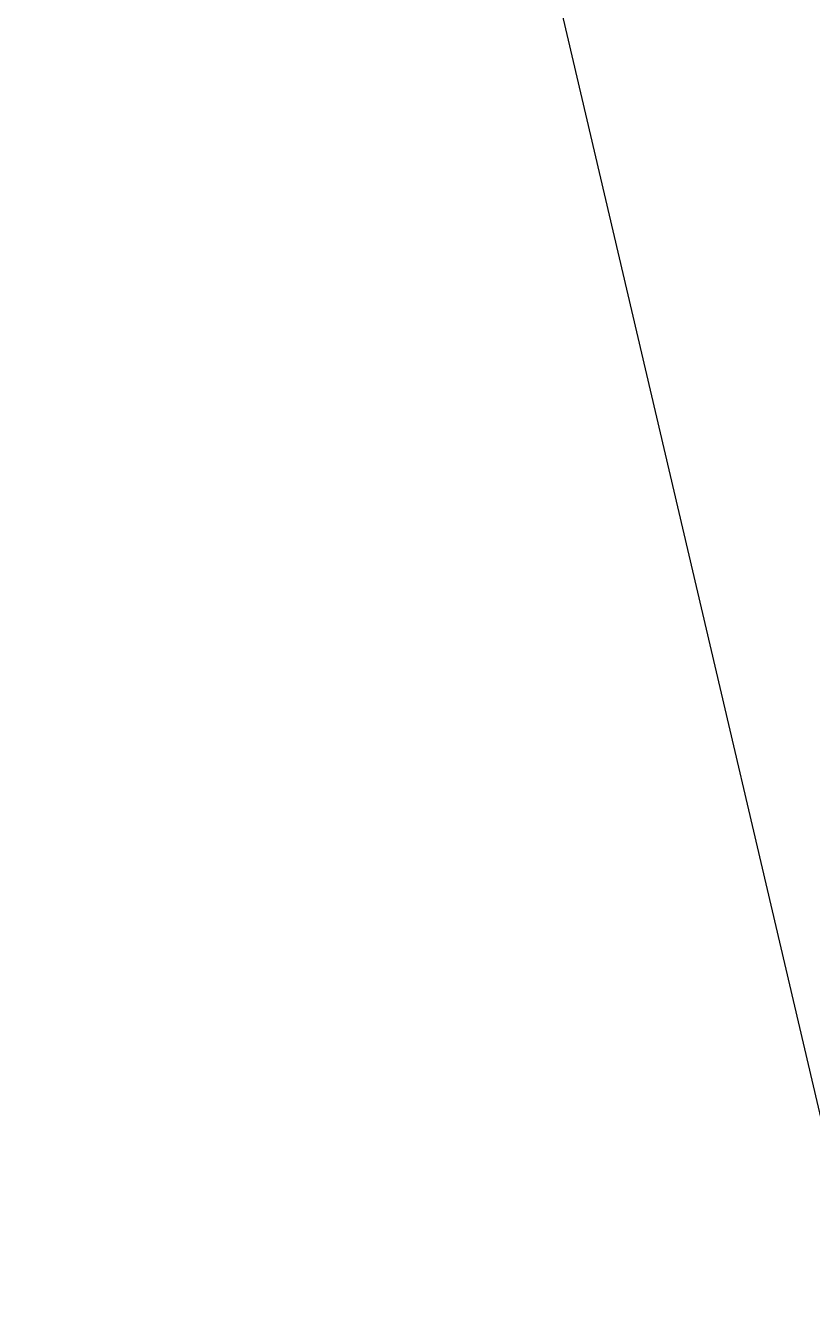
# Model space of a CAD drawing. Extents: x -2057 to 2225, y -44 to 31181.
# Drawn here: x -356.4 to -126.4, y 477.3 to 848.7 of the extents above; entities that cross this region are included whole.
import ezdxf

# ---------------------------------------------------------------- set-up
doc = ezdxf.new("R2010")
doc.units = 0
for name, color, linetype in [('etching', 7, 'CONTINUOUS'), ('L2D0_etching2', 4, 'CONTINUOUS'), ('L3D0_etching3', 5, 'CONTINUOUS'), ('polyimide_etch_borders', 10, 'CONTINUOUS')]:
    doc.layers.add(name, color=color, linetype=linetype)

msp = doc.modelspace()

# ---------------------------------------------------------------- linework, layer by layer
at = {"layer": 'etching'}
msp.add_lwpolyline([(1890.612, 20342.595), (1890.612, 10404.624), (907.37, 8971.06), (907.37, 3311.52), (208.395, -1.125), (80.82, -44.08), (0, 0), (-775.12, 3311.52), (-775.12, 8985.76), (-1736.396, 10397.27), (-1736.396, 20343.044)], dxfattribs=at)
at = {"layer": 'L2D0_etching2'}
msp.add_lwpolyline([(1890.612, 20342.595), (1890.612, 10404.624), (907.37, 8971.06), (907.37, 3311.52), (208.395, -1.125), (80.82, -44.08), (0, 0), (-775.12, 3311.52), (-775.12, 8985.76), (-1736.396, 10397.27), (-1736.396, 20343.044)], dxfattribs=at)
at = {"layer": 'L3D0_etching3'}
msp.add_lwpolyline([(1890.612, 20342.595), (1890.612, 10404.624), (907.37, 8971.06), (907.37, 3311.52), (208.395, -1.125), (80.82, -44.08), (0, 0), (-775.12, 3311.52), (-775.12, 8985.76), (-1736.396, 10397.27), (-1736.396, 20343.044)], dxfattribs=at)
at = {"layer": 'polyimide_etch_borders'}
msp.add_lwpolyline([(1890.612, 20342.595), (1890.612, 10404.624), (907.37, 8971.06), (907.37, 3311.52), (208.395, -1.125), (80.82, -44.08), (0, 0), (-775.12, 3311.52), (-775.12, 8985.76), (-1736.396, 10397.27), (-1736.396, 20343.044)], dxfattribs=at)

doc.saveas('drawing.dxf')
